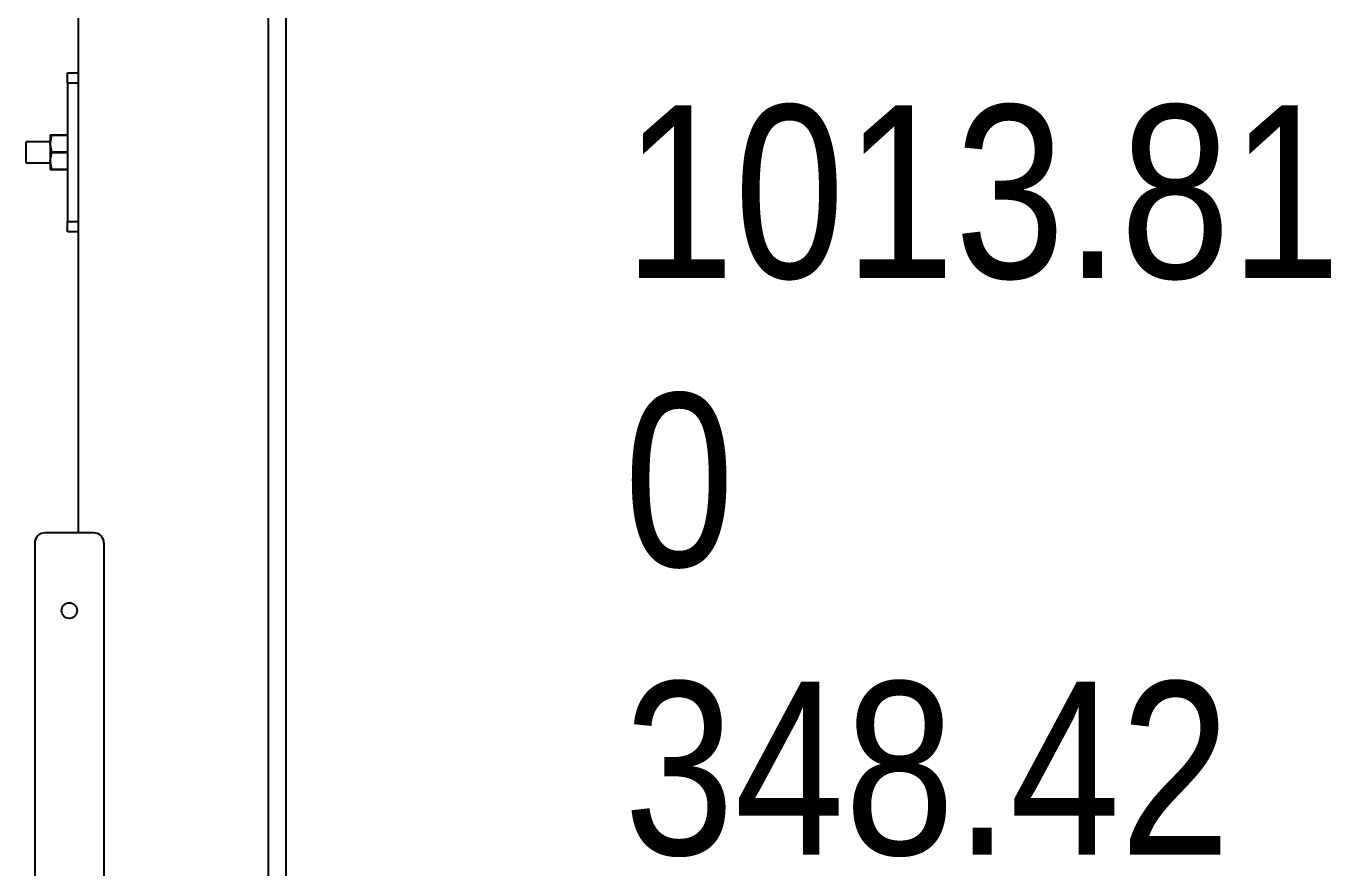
# Model space of a CAD drawing. Header units: millimetres. Extents: x 3916 to 10869, y 6515 to 11511.
# Drawn here: x 8001.3 to 8378.3, y 9598.9 to 9842.3 of the extents above; entities that cross this region are included whole.
import ezdxf

# ---------------------------------------------------------------- set-up
doc = ezdxf.new("R2010")
doc.units = ezdxf.units.MM
doc.header["$LTSCALE"] = 50
doc.styles.get("Standard").update_dxf_attribs({"font": 'ARIALN.TTF'})

msp = doc.modelspace()

# ---------------------------------------------------------------- linework, layer by layer
at = {"color": 7, "linetype": 'Continuous', "lineweight": 25}
for p, q in [((8071.309, 9581.563), (8071.309, 10113.787)), ((8076.309, 10113.787), (8076.309, 9590.22)), ((8016.309, 10027.787), (8016.309, 9828.787)), ((8013.309, 9828.787), (8016.309, 9828.787)), ((8013.309, 9825.787), (8013.309, 9828.787)), ((8016.309, 9828.787), (8016.309, 9825.787)), ((8016.309, 9825.787), (8013.309, 9825.787)), ((8013.309, 9825.787), (8013.309, 9785.787)), ((8016.309, 9825.787), (8016.309, 9785.787)), ((8008.742, 9810.787), (8008.309, 9810.787)), ((8008.309, 9810.787), (8008.309, 9808.287)), ((8008.309, 9808.287), (8008.742, 9810.746)), ((8008.742, 9810.787), (8008.742, 9810.746)), ((8013.309, 9810.787), (8008.742, 9810.787)), ((8008.742, 9810.746), (8013.309, 9810.746)), ((8008.309, 9808.787), (8001.309, 9808.787)), ((8001.309, 9802.787), (8001.309, 9808.787)), ((8008.742, 9805.828), (8008.309, 9808.287)), ((8008.309, 9808.287), (8008.309, 9803.287)), ((8008.742, 9805.828), (8008.742, 9805.746)), ((8013.309, 9805.828), (8008.742, 9805.828)), ((8001.309, 9802.787), (8008.309, 9802.787)), ((8008.309, 9803.287), (8008.742, 9805.746)), ((8008.742, 9800.828), (8008.309, 9803.287)), ((8008.309, 9803.287), (8008.309, 9800.787)), ((8008.742, 9805.746), (8013.309, 9805.746)), ((8008.309, 9800.787), (8008.742, 9800.787)), ((8013.309, 9800.828), (8008.742, 9800.828)), ((8008.742, 9800.828), (8008.742, 9800.787)), ((8008.742, 9800.787), (8013.309, 9800.787)), ((8013.309, 9785.787), (8016.309, 9785.787)), ((8013.309, 9782.787), (8013.309, 9785.787)), ((8016.309, 9785.787), (8016.309, 9782.787)), ((8016.309, 9782.787), (8013.309, 9782.787)), ((8016.309, 9782.787), (8016.309, 9695.787)), ((8003.809, 9692.787), (8003.809, 9398.787)), ((8020.809, 9695.787), (8006.809, 9695.787)), ((8023.809, 9692.787), (8023.809, 9595.787))]:
    msp.add_line(p, q, dxfattribs=at)
msp.add_circle((8013.809, 9673.287), 2.25, dxfattribs=at)
for centre, start, end in [((8006.809, 9692.787), 90, 180), ((8020.809, 9692.787), 0, 90)]:
    msp.add_arc(centre, 3, start, end, dxfattribs=at)

# ---------------------------------------------------------------- texts
at = {"insert": (8174.073, 9819.417), "char_height": 50, "width": 162.36912, "attachment_point": 1}
msp.add_mtext('{1013.81\\P0\\P348.42}', dxfattribs=at)

doc.saveas('drawing.dxf')
